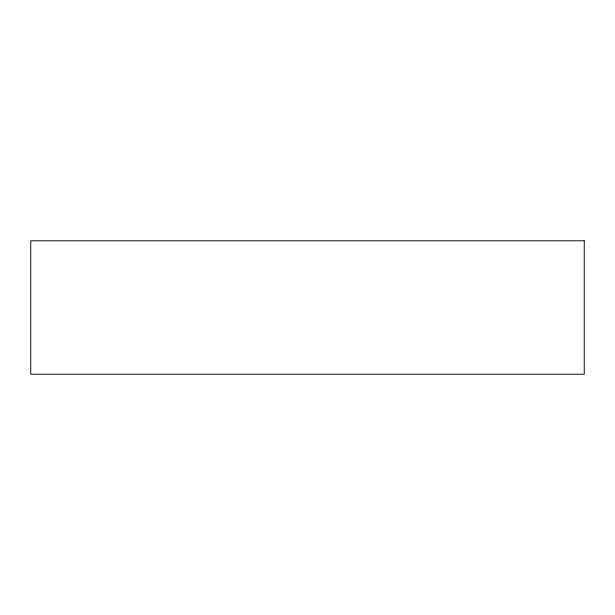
<?xml version="1.0" encoding="UTF-8"?>
<svg xmlns="http://www.w3.org/2000/svg" width="615" height="615" viewBox="0 0 615 615"><rect width="100%" height="100%" fill="white"/><g stroke="black" fill="none" stroke-linecap="round" stroke-linejoin="round"><path stroke-width="0.92" d="M584.25 240.788L30.75 240.788L30.75 374.212L584.25 374.212L584.25 240.788"/></g></svg>
